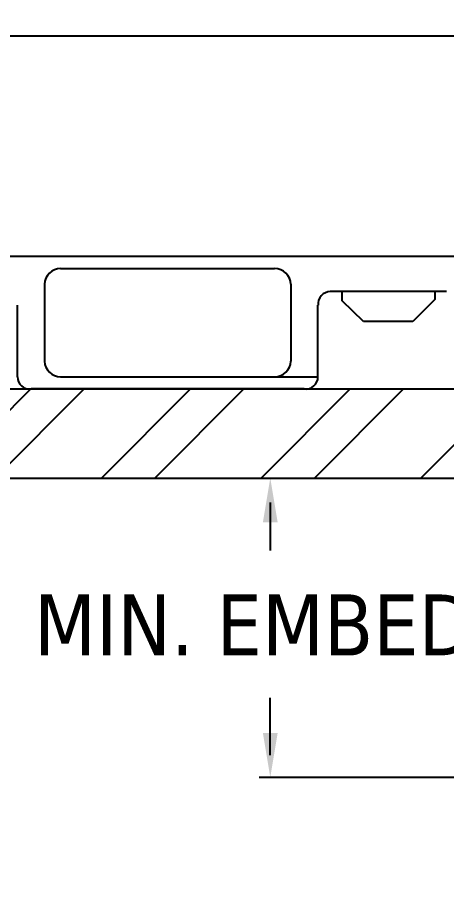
# Model space of a CAD drawing. Header units: inches. Extents: x 10 to 190, y 5 to 37.
# Drawn here: x 100.134 to 102.558, y 8.086 to 12.983 of the extents above; entities that cross this region are included whole.
import ezdxf
from ezdxf import colors
from ezdxf.entities.mleader import LeaderData, LeaderLine
from ezdxf.math import Vec2, Vec3

# ---------------------------------------------------------------- set-up
doc = ezdxf.new("R2010")
doc.units = ezdxf.units.IN
doc.header["$MEASUREMENT"] = 0
doc.styles.add('Tahoma', font='tahoma.ttf')

msp = doc.modelspace()

# ---------------------------------------------------------------- hatches: boundary and pattern name
at = {"true_color": 0x939598}
h = msp.add_hatch(dxfattribs=at)
h.set_pattern_fill('ANSI32', color=252, scale=1.7)
h.set_pattern_definition([(45, (112.99544, -19.602), (-0.45078, 0.45078), []), (45, (113.29596, -19.602), (-0.45078, 0.45078), [])])
edge = h.paths.add_edge_path()
edge.add_arc((101.8328, 12.9566), 6.7609, 197.82092, 202.33355)
edge.add_line((95.5791, 10.3875), (108.0855, 10.3851))
edge.add_arc((101.8328, 12.9566), 6.7609, 337.64409, 342.17908)
edge.add_line((108.2693, 10.8875), (95.3963, 10.8875))

# ---------------------------------------------------------------- linework, layer by layer
for p, q in [((95.0724, 12.8799), (108.5933, 12.8799)), ((99.2259, 11.6356), (102.7391, 11.6356)), ((100.3774, 11.5663), (101.5863, 11.5663)), ((100.2865, 11.4782), (100.2865, 11.0443)), ((101.6785, 11.4782), (101.6785, 11.0443)), ((102.5575, 11.4365), (101.8998, 11.4365)), ((101.968, 11.3845), (101.968, 11.4365)), ((102.4907, 11.4365), (102.4907, 11.3927)), ((102.0884, 11.2686), (101.968, 11.3845)), ((102.4907, 11.3927), (102.3673, 11.2686)), ((100.1341, 10.9564), (100.1341, 11.3593)), ((101.8309, 10.9564), (101.8309, 11.3593)), ((102.3673, 11.2686), (102.0884, 11.2686)), ((100.3774, 10.9561), (101.8309, 10.9561)), ((101.7537, 10.8875), (100.2113, 10.8875)), ((101.5618, 10.2481), (101.5618, 9.9764)), ((101.5618, 8.8219), (101.5618, 9.1448)), ((103.1822, 8.6969), (101.4993, 8.6969))]:
    msp.add_line(p, q)
for points in [[(95.3963, 10.8875), (108.2693, 10.8875)], [(95.5801, 10.3851), (108.0855, 10.3851)]]:
    msp.add_lwpolyline(points)
msp.add_circle((101.8328, 12.9566), 6.7609)
for centre, radius, start, end in [((100.378, 11.4746), 0.0916, 89.6216, 177.7326), ((101.587, 11.4746), 0.0916, 2.2674, 90.3784), ((101.9005, 11.3677), 0.0687, 89.4332, 187.0687), ((100.378, 11.0479), 0.0916, 182.2674, 270.3784), ((101.587, 11.0479), 0.0916, 269.6216, 357.7326), ((100.2028, 10.9557), 0.0687, 179.4332, 277.0687), ((101.7622, 10.9557), 0.0687, 262.9313, 0.5668)]:
    msp.add_arc(centre, radius, start, end)
for points in [[(101.5201, 10.1351), (101.6034, 10.1351), (101.5618, 10.3851)], [(101.5201, 8.9469), (101.6034, 8.9469), (101.5618, 8.6969)]]:
    msp.add_solid(points)

# ---------------------------------------------------------------- texts
at = {"insert": (99.268, 9.7287), "char_height": 0.34375, "attachment_point": 1, "style": 'Tahoma'}
msp.add_mtext('\\A1;2.5" MIN. EMBED.', dxfattribs=at)

# ---------------------------------------------------------------- leaders
ml = msp.add_multileader_mtext('Standard')
ml.set_content('ROOF DECK / MEMBRANE', color=256, style='Tahoma')
ml.set_leader_properties()
ml.build(insert=Vec2(0, 0))
ml.multileader.update_dxf_attribs({"dogleg_length": 0.36, "arrow_head_size": 0.3438, "scale": 4})
ctx = ml.context
ctx.base_point, ctx.scale, ctx.char_height, ctx.arrow_head_size, ctx.landing_gap_size, ctx.plane_origin = Vec3(69.7526, 10.7191), 4, 0.34375, 0.3438, 0.495, Vec3(65.8211, 2.4879)
notes = []
notes.append((ctx, [(0, (1, 1, 0), (67.6467, 10.7191), (1, 0), 2.1059, [(0, [(62.9483, 9.5271)], 0, [])])]))
ctx.mtext.insert, ctx.mtext.width, ctx.mtext.flow_direction = Vec3(70.2476, 10.9284), 8.692227, 5
ml = msp.add_multileader_mtext('Standard')
ml.set_content('5/16" STAINLESS STEEL LAG BOLT OR STRUCTURAL SCREW WITH 2-1/2" MIN. EMBEDMENT AND FLAT WASHER', color=256, style='Tahoma')
ml.set_leader_properties()
ml.build(insert=Vec2(0, 0))
ml.multileader.update_dxf_attribs({"dogleg_length": 0.36, "arrow_head_size": 0.3438, "scale": 4})
ctx = ml.context
ctx.base_point, ctx.scale, ctx.char_height, ctx.arrow_head_size, ctx.landing_gap_size, ctx.plane_origin = Vec3(69.7316, 9.3014), 4, 0.34375, 0.3438, 0.495, Vec3(62.7189, 12.5869)
notes.append((ctx, [(0, (1, 1, 0), (67.7516, 9.3014), (1, 0), 1.98, [(0, [(61.5794, 8.1639)], 0, [])])]))
ctx.mtext.insert, ctx.mtext.width, ctx.mtext.flow_direction = Vec3(70.2266, 9.4764), 7.577458, 5
for ctx, leaders in notes:
    for number, flags, end, landing, length, lines in leaders:
        leader = LeaderData()
        leader.index, (leader.has_last_leader_line, leader.has_dogleg_vector, leader.attachment_direction) = number, flags
        leader.last_leader_point, leader.dogleg_vector, leader.dogleg_length = Vec3(end), Vec3(landing), length
        for number, points, colour, breaks in lines:
            line = LeaderLine()
            line.index, line.vertices, line.color, line.breaks = number, Vec3.list(points), colors.encode_raw_color(colour), breaks
            leader.lines.append(line)
        ctx.leaders.append(leader)

doc.saveas('drawing.dxf')
